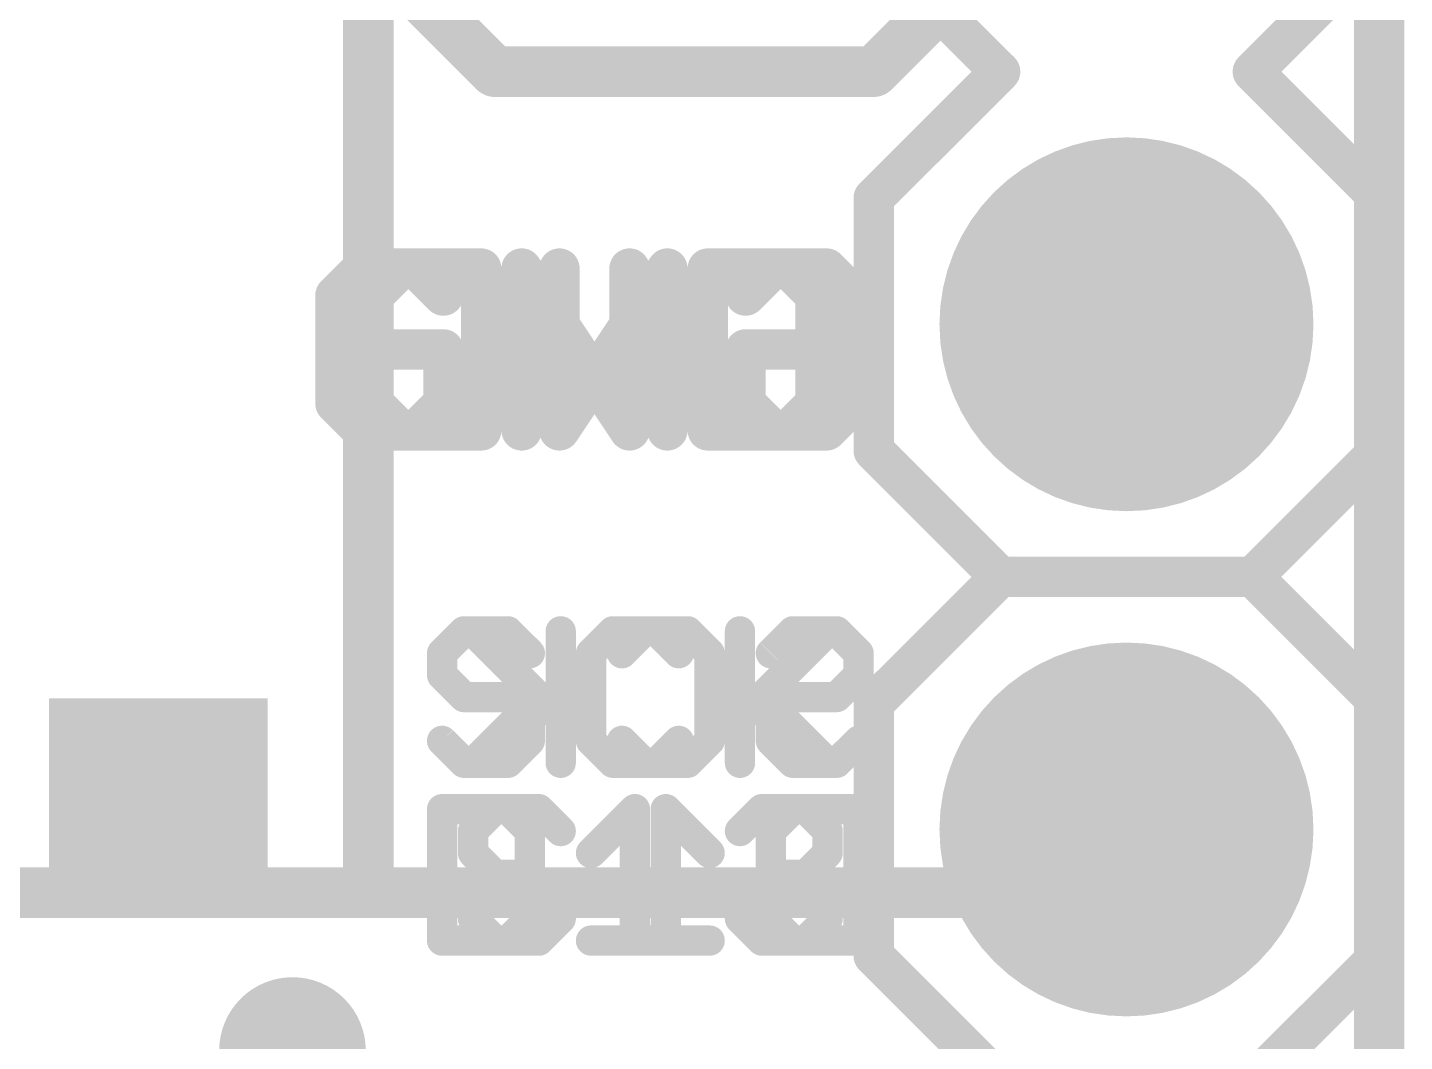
# Model space of a CAD drawing. Extents: x -11.6 to 46, y -5.8 to 74.7.
# Drawn here: x 31.31 to 38.23, y 51 to 56.1 of the extents above; entities that cross this region are included whole.
import ezdxf

# ---------------------------------------------------------------- set-up
doc = ezdxf.new("R2010")
doc.units = 0
for name, color, linetype in [('1', 12, 'CONTINUOUS'), ('16', 132, 'CONTINUOUS'), ('17', 110, 'CONTINUOUS'), ('18', 110, 'CONTINUOUS'), ('20', 53, 'CONTINUOUS'), ('21', 41, 'CONTINUOUS'), ('22', 40, 'CONTINUOUS')]:
    doc.layers.add(name, color=color, linetype=linetype)

# ---------------------------------------------------------------- blocks, each defined once
blk = doc.blocks.new('RECT')
blk.add_solid([(-0.5, -0.5), (0.5, -0.5), (-0.5, 0.5), (0.5, 0.5)])
blk = doc.blocks.new('ROUNDP')
at = {"const_width": 0.5}
blk.add_lwpolyline([(0, -0.25, 1), (0, 0.25, 1), (0, -0.25)], format="xyb", dxfattribs=at)
blk = doc.blocks.new('ROUNDV')
at = {"const_width": 0.5}
blk.add_lwpolyline([(0, -0.25, 1), (0, 0.25, 1), (0, -0.25)], format="xyb", dxfattribs=at)

msp = doc.modelspace()

# ---------------------------------------------------------------- linework, layer by layer
at = {"layer": '1', "const_width": 0.254}
for points in [[(38.1, 63.5), (38.1, 0)], [(35.56, 55.88), (36.83, 57.15)], [(33.02, 56.515), (33.655, 55.88)], [(33.655, 55.88), (35.56, 55.88)]]:
    msp.add_lwpolyline(points, dxfattribs=at)
at = {"layer": '1', "const_width": 0.127}
for points in [[(33.655, 55.9435, 1), (33.655, 55.8165)], [(33.6101, 55.8351, 1), (33.6999, 55.9249)], [(35.5151, 55.9249, 1), (35.6049, 55.8351)], [(35.56, 55.8165, 1), (35.56, 55.9435)]]:
    msp.add_lwpolyline(points, format="xyb", dxfattribs=at)
at = {"layer": '16', "const_width": 0.254}
for points in [[(38.1, 63.5), (38.1, 0)], [(33.02, 58.2613), (33.02, 51.7525)], [(36.5125, 51.7525), (36.83, 52.07)], [(26.5113, 51.7525), (33.02, 51.7525)], [(33.02, 51.7525), (36.5125, 51.7525)]]:
    msp.add_lwpolyline(points, dxfattribs=at)
at = {"layer": '16', "const_width": 0.127}
for points in [[(36.8749, 52.0251, 1), (36.7851, 52.1149)], [(33.02, 51.816, 1), (33.02, 51.689)], [(33.02, 51.689, 1), (33.02, 51.816)], [(36.4676, 51.7974, 1), (36.5574, 51.7076)], [(36.5125, 51.689, 1), (36.5125, 51.816)], [(32.9565, 51.7525, 1), (33.0835, 51.7525)]]:
    msp.add_lwpolyline(points, format="xyb", dxfattribs=at)
at = {"layer": '20', "const_width": 0.2032}
msp.add_lwpolyline([(38.1, 0), (38.1, 63.5)], dxfattribs=at)
at = {"layer": '21'}
for points, const_width in [([(36.195, 55.88), (35.56, 56.515)], 0.2032), ([(38.1, 56.515), (37.465, 55.88)], 0.2032), ([(35.56, 55.245), (36.195, 55.88)], 0.2032), ([(37.465, 55.88), (38.1, 55.245)], 0.2032), ([(35.56, 53.975), (35.56, 55.245)], 0.2032), ([(38.1, 55.245), (38.1, 53.975)], 0.2032), ([(32.9906, 54.8901), (32.855, 54.7545)], 0.2032), ([(33.2618, 54.8901), (32.9906, 54.8901)], 0.2032), ([(33.3974, 54.7545), (33.2618, 54.8901)], 0.2032), ([(33.7906, 54.0766), (33.7906, 54.8901)], 0.2032), ([(33.7906, 54.8901), (34.3329, 54.0766)], 0.2032), ([(34.3329, 54.0766), (34.3329, 54.8901)], 0.2032), ([(34.7261, 54.8901), (34.7261, 54.0766)], 0.2032), ([(35.1328, 54.8901), (34.7261, 54.8901)], 0.2032), ([(35.2684, 54.7545), (35.1328, 54.8901)], 0.2032), ([(32.855, 54.7545), (32.855, 54.2122)], 0.2032), ([(35.2684, 54.2122), (35.2684, 54.7545)], 0.2032), ([(33.3974, 54.4833), (33.1262, 54.4833)], 0.2032), ([(33.3974, 54.2122), (33.3974, 54.4833)], 0.2032), ([(32.855, 54.2122), (32.9906, 54.0766)], 0.2032), ([(33.2618, 54.0766), (33.3974, 54.2122)], 0.2032), ([(35.1328, 54.0766), (35.2684, 54.2122)], 0.2032), ([(32.9906, 54.0766), (33.2618, 54.0766)], 0.2032), ([(34.7261, 54.0766), (35.1328, 54.0766)], 0.2032), ([(35.56, 53.975), (36.195, 53.34)], 0.2032), ([(37.465, 53.34), (38.1, 53.975)], 0.2032), ([(36.195, 53.34), (35.56, 52.705)], 0.2032), ([(37.465, 53.34), (36.195, 53.34)], 0.2032), ([(36.195, 53.34), (37.465, 53.34)], 0.2032), ([(38.1, 52.705), (37.465, 53.34)], 0.2032), ([(33.5011, 53.0662), (33.391, 52.9561)], 0.1524), ([(33.7214, 53.0662), (33.5011, 53.0662)], 0.1524), ([(33.8316, 52.9561), (33.7214, 53.0662)], 0.1524), ([(34.2495, 53.0662), (34.1394, 52.9561)], 0.1524), ([(34.4699, 53.0662), (34.2495, 53.0662)], 0.1524), ([(34.58, 52.9561), (34.4699, 53.0662)], 0.1524), ([(34.8878, 53.0662), (34.8878, 52.4053)], 0.1524), ([(34.8878, 52.6256), (35.3284, 53.0662)], 0.1524), ([(33.391, 52.9561), (33.391, 52.8459)], 0.1524), ([(34.1394, 52.9561), (34.1394, 52.5154)], 0.1524), ([(33.391, 52.8459), (33.5011, 52.7358)], 0.1524), ([(33.5011, 52.7358), (33.7214, 52.7358)], 0.1524), ([(33.7214, 52.7358), (33.8316, 52.6256)], 0.1524), ([(34.9979, 52.7358), (35.3284, 52.4053)], 0.1524), ([(35.56, 51.435), (35.56, 52.705)], 0.2032), ([(38.1, 52.705), (38.1, 51.435)], 0.2032), ([(33.8316, 52.6256), (33.8316, 52.5154)], 0.1524), ([(33.5011, 52.4053), (33.391, 52.5154)], 0.1524), ([(33.8316, 52.5154), (33.7214, 52.4053)], 0.1524), ([(34.1394, 52.5154), (34.2495, 52.4053)], 0.1524), ([(34.4699, 52.4053), (34.58, 52.5154)], 0.1524), ([(33.7214, 52.4053), (33.5011, 52.4053)], 0.1524), ([(34.2495, 52.4053), (34.4699, 52.4053)], 0.1524), ([(33.391, 52.1722), (33.391, 51.5112)], 0.1524), ([(33.7214, 52.1722), (33.391, 52.1722)], 0.1524), ([(33.8316, 52.062), (33.7214, 52.1722)], 0.1524), ([(34.1394, 51.9518), (34.3597, 52.1722)], 0.1524), ([(34.3597, 52.1722), (34.3597, 51.5112)], 0.1524), ([(34.8878, 52.062), (34.9979, 52.1722)], 0.1524), ([(34.9979, 52.1722), (35.2183, 52.1722)], 0.1524), ([(35.2183, 52.1722), (35.3284, 52.062)], 0.1524), ([(33.8316, 51.6214), (33.8316, 52.062)], 0.1524), ([(35.3284, 52.062), (35.3284, 51.9518)], 0.1524), ([(35.3284, 51.9518), (35.2183, 51.8417)], 0.1524), ([(35.2183, 51.8417), (35.1081, 51.8417)], 0.1524), ([(35.2183, 51.8417), (35.3284, 51.7315)], 0.1524), ([(35.3284, 51.7315), (35.3284, 51.6214)], 0.1524), ([(33.7214, 51.5112), (33.8316, 51.6214)], 0.1524), ([(34.9979, 51.5112), (34.8878, 51.6214)], 0.1524), ([(35.3284, 51.6214), (35.2183, 51.5112)], 0.1524), ([(33.391, 51.5112), (33.7214, 51.5112)], 0.1524), ([(34.1394, 51.5112), (34.58, 51.5112)], 0.1524), ([(35.2183, 51.5112), (34.9979, 51.5112)], 0.1524), ([(36.195, 50.8), (35.56, 51.435)], 0.2032), ([(38.1, 51.435), (37.465, 50.8)], 0.2032)]:
    msp.add_lwpolyline(points, dxfattribs=dict(at, const_width=const_width))
for points, const_width in [([(36.2309, 55.8441, 1), (36.1591, 55.9159)], 0.1016), ([(37.5009, 55.9159, 1), (37.4291, 55.8441)], 0.1016), ([(36.1591, 55.8441, 1), (36.2309, 55.9159)], 0.1016), ([(37.4291, 55.9159, 1), (37.5009, 55.8441)], 0.1016), ([(35.6108, 55.245, 1), (35.5092, 55.245)], 0.1016), ([(35.5241, 55.2809, 1), (35.5959, 55.2091)], 0.1016), ([(38.1508, 55.245, 1), (38.0492, 55.245)], 0.1016), ([(38.0641, 55.2091, 1), (38.1359, 55.2809)], 0.1016), ([(32.9906, 54.9409, 1), (32.9906, 54.8393)], 0.1016), ([(33.0265, 54.8542, 1), (32.9547, 54.926)], 0.1016), ([(33.2977, 54.926, 1), (33.2259, 54.8542)], 0.1016), ([(33.2618, 54.8393, 1), (33.2618, 54.9409)], 0.1016), ([(33.8414, 54.8901, 1), (33.7398, 54.8901)], 0.1016), ([(33.8328, 54.9183, 1), (33.7483, 54.8619)], 0.1016), ([(34.3837, 54.8901, 1), (34.2821, 54.8901)], 0.1016), ([(34.7769, 54.8901, 1), (34.6753, 54.8901)], 0.1016), ([(34.7261, 54.9409, 1), (34.7261, 54.8393)], 0.1016), ([(35.1687, 54.926, 1), (35.0969, 54.8542)], 0.1016), ([(35.1328, 54.8393, 1), (35.1328, 54.9409)], 0.1016), ([(32.9058, 54.7545, 1), (32.8042, 54.7545)], 0.1016), ([(32.8191, 54.7904, 1), (32.891, 54.7186)], 0.1016), ([(33.3615, 54.7186, 1), (33.4333, 54.7904)], 0.1016), ([(35.3192, 54.7545, 1), (35.2176, 54.7545)], 0.1016), ([(35.2325, 54.7186, 1), (35.3043, 54.7904)], 0.1016), ([(33.1262, 54.5341, 1), (33.1262, 54.4325)], 0.1016), ([(33.4482, 54.4833, 1), (33.3466, 54.4833)], 0.1016), ([(33.3974, 54.4325, 1), (33.3974, 54.5341)], 0.1016), ([(32.891, 54.2481, 1), (32.8191, 54.1763)], 0.1016), ([(32.8042, 54.2122, 1), (32.9058, 54.2122)], 0.1016), ([(33.3466, 54.2122, 1), (33.4482, 54.2122)], 0.1016), ([(33.4333, 54.1763, 1), (33.3615, 54.2481)], 0.1016), ([(35.2176, 54.2122, 1), (35.3192, 54.2122)], 0.1016), ([(35.3043, 54.1763, 1), (35.2325, 54.2481)], 0.1016), ([(32.9906, 54.1274, 1), (32.9906, 54.0258)], 0.1016), ([(32.9547, 54.0407, 1), (33.0265, 54.1125)], 0.1016), ([(33.2259, 54.1125, 1), (33.2977, 54.0407)], 0.1016), ([(33.2618, 54.0258, 1), (33.2618, 54.1274)], 0.1016), ([(33.7398, 54.0766, 1), (33.8414, 54.0766)], 0.1016), ([(34.2821, 54.0766, 1), (34.3837, 54.0766)], 0.1016), ([(34.2906, 54.0484, 1), (34.3752, 54.1048)], 0.1016), ([(34.7261, 54.1274, 1), (34.7261, 54.0258)], 0.1016), ([(34.6753, 54.0766, 1), (34.7769, 54.0766)], 0.1016), ([(35.0969, 54.1125, 1), (35.1687, 54.0407)], 0.1016), ([(35.1328, 54.0258, 1), (35.1328, 54.1274)], 0.1016), ([(35.5959, 54.0109, 1), (35.5241, 53.9391)], 0.1016), ([(38.1359, 53.9391, 1), (38.0641, 54.0109)], 0.1016), ([(35.5092, 53.975, 1), (35.6108, 53.975)], 0.1016), ([(38.0492, 53.975, 1), (38.1508, 53.975)], 0.1016), ([(36.195, 53.3908, 1), (36.195, 53.2892)], 0.1016), ([(36.195, 53.3908, 1), (36.195, 53.2892)], 0.1016), ([(36.2309, 53.3041, 1), (36.1591, 53.3759)], 0.1016), ([(36.1591, 53.3041, 1), (36.2309, 53.3759)], 0.1016), ([(37.5009, 53.3759, 1), (37.4291, 53.3041)], 0.1016), ([(37.4291, 53.3759, 1), (37.5009, 53.3041)], 0.1016), ([(37.465, 53.2892, 1), (37.465, 53.3908)], 0.1016), ([(37.465, 53.2892, 1), (37.465, 53.3908)], 0.1016), ([(33.5011, 53.1043, 1), (33.5011, 53.0281)], 0.0762), ([(33.5281, 53.0393, 1), (33.4742, 53.0932)], 0.0762), ([(33.7484, 53.0932, 1), (33.6945, 53.0393)], 0.0762), ([(33.7214, 53.0281, 1), (33.7214, 53.1043)], 0.0762), ([(34.2495, 53.1043, 1), (34.2495, 53.0281)], 0.0762), ([(34.2765, 53.0393, 1), (34.2226, 53.0932)], 0.0762), ([(34.4968, 53.0932, 1), (34.4429, 53.0393)], 0.0762), ([(34.4699, 53.0281, 1), (34.4699, 53.1043)], 0.0762), ([(34.9259, 53.0662, 1), (34.8497, 53.0662)], 0.0762), ([(35.3554, 53.0393, 1), (35.3015, 53.0932)], 0.0762), ([(33.364, 52.983, 1), (33.4179, 52.9291)], 0.0762), ([(33.4291, 52.9561, 1), (33.3529, 52.9561)], 0.0762), ([(33.8047, 52.9291, 1), (33.8585, 52.983)], 0.0762), ([(34.1124, 52.983, 1), (34.1663, 52.9291)], 0.0762), ([(34.1775, 52.9561, 1), (34.1013, 52.9561)], 0.0762), ([(34.5531, 52.9291, 1), (34.607, 52.983)], 0.0762), ([(33.4179, 52.8729, 1), (33.364, 52.819)], 0.0762), ([(33.3529, 52.8459, 1), (33.4291, 52.8459)], 0.0762), ([(33.5011, 52.7739, 1), (33.5011, 52.6977)], 0.0762), ([(33.4742, 52.7088, 1), (33.5281, 52.7627)], 0.0762), ([(33.7484, 52.7627, 1), (33.6945, 52.7088)], 0.0762), ([(33.7214, 52.6977, 1), (33.7214, 52.7739)], 0.0762), ([(35.0249, 52.7627, 1), (34.971, 52.7088)], 0.0762), ([(35.6108, 52.705, 1), (35.5092, 52.705)], 0.1016), ([(38.1508, 52.705, 1), (38.0492, 52.705)], 0.1016), ([(35.5241, 52.7409, 1), (35.5959, 52.6691)], 0.1016), ([(38.0641, 52.6691, 1), (38.1359, 52.7409)], 0.1016), ([(33.8697, 52.6256, 1), (33.7935, 52.6256)], 0.0762), ([(33.8047, 52.5987, 1), (33.8585, 52.6525)], 0.0762), ([(34.8608, 52.6525, 1), (34.9147, 52.5987)], 0.0762), ([(33.4179, 52.5424, 1), (33.364, 52.4885)], 0.0762), ([(33.8585, 52.4885, 1), (33.8047, 52.5424)], 0.0762), ([(34.1663, 52.5424, 1), (34.1124, 52.4885)], 0.0762), ([(34.607, 52.4885, 1), (34.5531, 52.5424)], 0.0762), ([(33.7935, 52.5154, 1), (33.8697, 52.5154)], 0.0762), ([(34.1013, 52.5154, 1), (34.1775, 52.5154)], 0.0762), ([(33.5011, 52.4434, 1), (33.5011, 52.3672)], 0.0762), ([(33.4742, 52.3783, 1), (33.5281, 52.4322)], 0.0762), ([(33.6945, 52.4322, 1), (33.7484, 52.3783)], 0.0762), ([(33.7214, 52.3672, 1), (33.7214, 52.4434)], 0.0762), ([(34.2495, 52.4434, 1), (34.2495, 52.3672)], 0.0762), ([(34.2226, 52.3783, 1), (34.2765, 52.4322)], 0.0762), ([(34.4429, 52.4322, 1), (34.4968, 52.3783)], 0.0762), ([(34.4699, 52.3672, 1), (34.4699, 52.4434)], 0.0762), ([(35.3015, 52.3783, 1), (35.3554, 52.4322)], 0.0762), ([(34.8497, 52.4053, 1), (34.9259, 52.4053)], 0.0762), ([(33.4291, 52.1722, 1), (33.3529, 52.1722)], 0.0762), ([(33.391, 52.2103, 1), (33.391, 52.1341)], 0.0762), ([(33.7484, 52.1991, 1), (33.6945, 52.1452)], 0.0762), ([(33.7214, 52.1341, 1), (33.7214, 52.2103)], 0.0762), ([(34.3978, 52.1722, 1), (34.3216, 52.1722)], 0.0762), ([(34.3866, 52.1452, 1), (34.3327, 52.1991)], 0.0762), ([(34.9979, 52.2103, 1), (34.9979, 52.1341)], 0.0762), ([(35.0249, 52.1452, 1), (34.971, 52.1991)], 0.0762), ([(35.2452, 52.1991, 1), (35.1913, 52.1452)], 0.0762), ([(35.2183, 52.1341, 1), (35.2183, 52.2103)], 0.0762), ([(33.8697, 52.062, 1), (33.7935, 52.062)], 0.0762), ([(33.8047, 52.0351, 1), (33.8585, 52.0889)], 0.0762), ([(34.8608, 52.0889, 1), (34.9147, 52.0351)], 0.0762), ([(35.3665, 52.062, 1), (35.2903, 52.062)], 0.0762), ([(35.3015, 52.0351, 1), (35.3554, 52.0889)], 0.0762), ([(34.1124, 51.9788, 1), (34.1663, 51.9249)], 0.0762), ([(35.2903, 51.9518, 1), (35.3665, 51.9518)], 0.0762), ([(35.3554, 51.9249, 1), (35.3015, 51.9788)], 0.0762), ([(35.1081, 51.8798, 1), (35.1081, 51.8036)], 0.0762), ([(35.2452, 51.8686, 1), (35.1913, 51.8147)], 0.0762), ([(35.1913, 51.8686, 1), (35.2452, 51.8147)], 0.0762), ([(35.2183, 51.8036, 1), (35.2183, 51.8798)], 0.0762), ([(35.3665, 51.7315, 1), (35.2903, 51.7315)], 0.0762), ([(35.3015, 51.7046, 1), (35.3554, 51.7585)], 0.0762), ([(33.8585, 51.5944, 1), (33.8047, 51.6483)], 0.0762), ([(34.9147, 51.6483, 1), (34.8608, 51.5944)], 0.0762), ([(35.3554, 51.5944, 1), (35.3015, 51.6483)], 0.0762), ([(33.7935, 51.6214, 1), (33.8697, 51.6214)], 0.0762), ([(35.2903, 51.6214, 1), (35.3665, 51.6214)], 0.0762), ([(33.391, 51.5493, 1), (33.391, 51.4731)], 0.0762), ([(33.3529, 51.5112, 1), (33.4291, 51.5112)], 0.0762), ([(33.6945, 51.5381, 1), (33.7484, 51.4843)], 0.0762), ([(33.7214, 51.4731, 1), (33.7214, 51.5493)], 0.0762), ([(34.1394, 51.5493, 1), (34.1394, 51.4731)], 0.0762), ([(34.3216, 51.5112, 1), (34.3978, 51.5112)], 0.0762), ([(34.58, 51.4731, 1), (34.58, 51.5493)], 0.0762), ([(34.9979, 51.5493, 1), (34.9979, 51.4731)], 0.0762), ([(34.971, 51.4843, 1), (35.0249, 51.5381)], 0.0762), ([(35.1913, 51.5381, 1), (35.2452, 51.4843)], 0.0762), ([(35.2183, 51.4731, 1), (35.2183, 51.5493)], 0.0762), ([(35.5959, 51.4709, 1), (35.5241, 51.3991)], 0.1016), ([(35.5092, 51.435, 1), (35.6108, 51.435)], 0.1016), ([(38.0492, 51.435, 1), (38.1508, 51.435)], 0.1016), ([(38.1359, 51.3991, 1), (38.0641, 51.4709)], 0.1016)]:
    msp.add_lwpolyline(points, format="xyb", dxfattribs=dict(at, const_width=const_width))
at = {"layer": '22'}
for points, const_width in [([(33.045, 54.7545), (33.1806, 54.8901)], 0.2032), ([(33.1806, 54.8901), (33.5874, 54.8901)], 0.2032), ([(33.5874, 54.8901), (33.5874, 54.0766)], 0.2032), ([(34.5229, 54.8901), (33.9806, 54.0766)], 0.2032), ([(33.9806, 54.0766), (33.9806, 54.8901)], 0.2032), ([(34.5229, 54.0766), (34.5229, 54.8901)], 0.2032), ([(34.9161, 54.7545), (35.0517, 54.8901)], 0.2032), ([(35.0517, 54.8901), (35.3228, 54.8901)], 0.2032), ([(35.3228, 54.8901), (35.4584, 54.7545)], 0.2032), ([(33.045, 54.2122), (33.045, 54.7545)], 0.2032), ([(35.4584, 54.7545), (35.4584, 54.2122)], 0.2032), ([(34.9161, 54.2122), (34.9161, 54.4833)], 0.2032), ([(34.9161, 54.4833), (35.1872, 54.4833)], 0.2032), ([(33.1806, 54.0766), (33.045, 54.2122)], 0.2032), ([(35.0517, 54.0766), (34.9161, 54.2122)], 0.2032), ([(35.4584, 54.2122), (35.3228, 54.0766)], 0.2032), ([(33.5874, 54.0766), (33.1806, 54.0766)], 0.2032), ([(35.3228, 54.0766), (35.0517, 54.0766)], 0.2032), ([(33.987, 52.6256), (33.5463, 53.0662)], 0.1524), ([(33.987, 53.0662), (33.987, 52.4053)], 0.1524), ([(34.2947, 52.9561), (34.4049, 53.0662)], 0.1524), ([(34.4049, 53.0662), (34.6252, 53.0662)], 0.1524), ([(34.6252, 53.0662), (34.7354, 52.9561)], 0.1524), ([(35.0432, 52.9561), (35.1533, 53.0662)], 0.1524), ([(35.1533, 53.0662), (35.3736, 53.0662)], 0.1524), ([(35.3736, 53.0662), (35.4838, 52.9561)], 0.1524), ([(34.7354, 52.9561), (34.7354, 52.5154)], 0.1524), ([(35.4838, 52.9561), (35.4838, 52.8459)], 0.1524), ([(35.4838, 52.8459), (35.3736, 52.7358)], 0.1524), ([(33.8768, 52.7358), (33.5463, 52.4053)], 0.1524), ([(35.1533, 52.7358), (35.0432, 52.6256)], 0.1524), ([(35.3736, 52.7358), (35.1533, 52.7358)], 0.1524), ([(35.0432, 52.6256), (35.0432, 52.5154)], 0.1524), ([(34.4049, 52.4053), (34.2947, 52.5154)], 0.1524), ([(34.7354, 52.5154), (34.6252, 52.4053)], 0.1524), ([(35.0432, 52.5154), (35.1533, 52.4053)], 0.1524), ([(35.3736, 52.4053), (35.4838, 52.5154)], 0.1524), ([(34.6252, 52.4053), (34.4049, 52.4053)], 0.1524), ([(35.1533, 52.4053), (35.3736, 52.4053)], 0.1524), ([(33.6565, 52.1722), (33.5463, 52.062)], 0.1524), ([(33.8768, 52.1722), (33.6565, 52.1722)], 0.1524), ([(33.987, 52.062), (33.8768, 52.1722)], 0.1524), ([(34.7354, 51.9518), (34.5151, 52.1722)], 0.1524), ([(34.5151, 52.1722), (34.5151, 51.5112)], 0.1524), ([(35.0432, 52.062), (35.1533, 52.1722)], 0.1524), ([(35.1533, 52.1722), (35.4838, 52.1722)], 0.1524), ([(35.4838, 52.1722), (35.4838, 51.5112)], 0.1524), ([(33.5463, 52.062), (33.5463, 51.9518)], 0.1524), ([(35.0432, 51.6214), (35.0432, 52.062)], 0.1524), ([(33.5463, 51.9518), (33.6565, 51.8417)], 0.1524), ([(33.6565, 51.8417), (33.5463, 51.7315)], 0.1524), ([(33.6565, 51.8417), (33.7666, 51.8417)], 0.1524), ([(33.5463, 51.7315), (33.5463, 51.6214)], 0.1524), ([(33.5463, 51.6214), (33.6565, 51.5112)], 0.1524), ([(33.8768, 51.5112), (33.987, 51.6214)], 0.1524), ([(35.1533, 51.5112), (35.0432, 51.6214)], 0.1524), ([(33.6565, 51.5112), (33.8768, 51.5112)], 0.1524), ([(34.7354, 51.5112), (34.2947, 51.5112)], 0.1524), ([(35.4838, 51.5112), (35.1533, 51.5112)], 0.1524)]:
    msp.add_lwpolyline(points, dxfattribs=dict(at, const_width=const_width))
for points, const_width in [([(33.1806, 54.9409, 1), (33.1806, 54.8393)], 0.1016), ([(33.2165, 54.8542, 1), (33.1447, 54.926)], 0.1016), ([(33.6382, 54.8901, 1), (33.5366, 54.8901)], 0.1016), ([(33.5874, 54.8393, 1), (33.5874, 54.9409)], 0.1016), ([(34.0314, 54.8901, 1), (33.9298, 54.8901)], 0.1016), ([(34.5737, 54.8901, 1), (34.4721, 54.8901)], 0.1016), ([(34.5651, 54.8619, 1), (34.4806, 54.9183)], 0.1016), ([(35.0517, 54.9409, 1), (35.0517, 54.8393)], 0.1016), ([(35.0876, 54.8542, 1), (35.0157, 54.926)], 0.1016), ([(35.3587, 54.926, 1), (35.2869, 54.8542)], 0.1016), ([(35.3228, 54.8393, 1), (35.3228, 54.9409)], 0.1016), ([(33.0958, 54.7545, 1), (32.9942, 54.7545)], 0.1016), ([(33.0091, 54.7904, 1), (33.081, 54.7186)], 0.1016), ([(34.8802, 54.7904, 1), (34.952, 54.7186)], 0.1016), ([(35.5092, 54.7545, 1), (35.4076, 54.7545)], 0.1016), ([(35.4225, 54.7186, 1), (35.4943, 54.7904)], 0.1016), ([(34.9669, 54.4833, 1), (34.8653, 54.4833)], 0.1016), ([(34.9161, 54.5341, 1), (34.9161, 54.4325)], 0.1016), ([(35.1872, 54.4325, 1), (35.1872, 54.5341)], 0.1016), ([(33.081, 54.2481, 1), (33.0091, 54.1763)], 0.1016), ([(32.9942, 54.2122, 1), (33.0958, 54.2122)], 0.1016), ([(34.952, 54.2481, 1), (34.8802, 54.1763)], 0.1016), ([(34.8653, 54.2122, 1), (34.9669, 54.2122)], 0.1016), ([(35.4076, 54.2122, 1), (35.5092, 54.2122)], 0.1016), ([(35.4943, 54.1763, 1), (35.4225, 54.2481)], 0.1016), ([(33.1806, 54.1274, 1), (33.1806, 54.0258)], 0.1016), ([(33.1447, 54.0407, 1), (33.2165, 54.1125)], 0.1016), ([(33.5366, 54.0766, 1), (33.6382, 54.0766)], 0.1016), ([(33.5874, 54.0258, 1), (33.5874, 54.1274)], 0.1016), ([(33.9383, 54.1048, 1), (34.0228, 54.0484)], 0.1016), ([(33.9298, 54.0766, 1), (34.0314, 54.0766)], 0.1016), ([(34.4721, 54.0766, 1), (34.5737, 54.0766)], 0.1016), ([(35.0517, 54.1274, 1), (35.0517, 54.0258)], 0.1016), ([(35.0157, 54.0407, 1), (35.0876, 54.1125)], 0.1016), ([(35.2869, 54.1125, 1), (35.3587, 54.0407)], 0.1016), ([(35.3228, 54.0258, 1), (35.3228, 54.1274)], 0.1016), ([(33.5733, 53.0932, 1), (33.5194, 53.0393)], 0.0762), ([(34.0251, 53.0662, 1), (33.9489, 53.0662)], 0.0762), ([(34.4049, 53.1043, 1), (34.4049, 53.0281)], 0.0762), ([(34.4318, 53.0393, 1), (34.378, 53.0932)], 0.0762), ([(34.6522, 53.0932, 1), (34.5983, 53.0393)], 0.0762), ([(34.6252, 53.0281, 1), (34.6252, 53.1043)], 0.0762), ([(35.1533, 53.1043, 1), (35.1533, 53.0281)], 0.0762), ([(35.1803, 53.0393, 1), (35.1264, 53.0932)], 0.0762), ([(35.4006, 53.0932, 1), (35.3467, 53.0393)], 0.0762), ([(35.3736, 53.0281, 1), (35.3736, 53.1043)], 0.0762), ([(34.2678, 52.983, 1), (34.3217, 52.9291)], 0.0762), ([(34.7735, 52.9561, 1), (34.6973, 52.9561)], 0.0762), ([(34.7084, 52.9291, 1), (34.7623, 52.983)], 0.0762), ([(35.0162, 52.983, 1), (35.0701, 52.9291)], 0.0762), ([(35.5219, 52.9561, 1), (35.4457, 52.9561)], 0.0762), ([(35.4569, 52.9291, 1), (35.5107, 52.983)], 0.0762), ([(35.4457, 52.8459, 1), (35.5219, 52.8459)], 0.0762), ([(35.5107, 52.819, 1), (35.4569, 52.8729)], 0.0762), ([(33.9038, 52.7088, 1), (33.8499, 52.7627)], 0.0762), ([(35.1533, 52.7739, 1), (35.1533, 52.6977)], 0.0762), ([(35.1803, 52.7088, 1), (35.1264, 52.7627)], 0.0762), ([(35.3467, 52.7627, 1), (35.4006, 52.7088)], 0.0762), ([(35.3736, 52.6977, 1), (35.3736, 52.7739)], 0.0762), ([(33.96, 52.5987, 1), (34.0139, 52.6525)], 0.0762), ([(35.0813, 52.6256, 1), (35.0051, 52.6256)], 0.0762), ([(35.0162, 52.6525, 1), (35.0701, 52.5987)], 0.0762), ([(34.3217, 52.5424, 1), (34.2678, 52.4885)], 0.0762), ([(34.7623, 52.4885, 1), (34.7084, 52.5424)], 0.0762), ([(35.0701, 52.5424, 1), (35.0162, 52.4885)], 0.0762), ([(35.5107, 52.4885, 1), (35.4569, 52.5424)], 0.0762), ([(34.6973, 52.5154, 1), (34.7735, 52.5154)], 0.0762), ([(35.0051, 52.5154, 1), (35.0813, 52.5154)], 0.0762), ([(33.5194, 52.4322, 1), (33.5733, 52.3783)], 0.0762), ([(34.4049, 52.4434, 1), (34.4049, 52.3672)], 0.0762), ([(34.378, 52.3783, 1), (34.4318, 52.4322)], 0.0762), ([(34.5983, 52.4322, 1), (34.6522, 52.3783)], 0.0762), ([(34.6252, 52.3672, 1), (34.6252, 52.4434)], 0.0762), ([(35.1533, 52.4434, 1), (35.1533, 52.3672)], 0.0762), ([(35.1264, 52.3783, 1), (35.1803, 52.4322)], 0.0762), ([(35.3467, 52.4322, 1), (35.4006, 52.3783)], 0.0762), ([(35.3736, 52.3672, 1), (35.3736, 52.4434)], 0.0762), ([(33.9489, 52.4053, 1), (34.0251, 52.4053)], 0.0762), ([(33.6565, 52.2103, 1), (33.6565, 52.1341)], 0.0762), ([(33.6834, 52.1452, 1), (33.6295, 52.1991)], 0.0762), ([(33.9038, 52.1991, 1), (33.8499, 52.1452)], 0.0762), ([(33.8768, 52.1341, 1), (33.8768, 52.2103)], 0.0762), ([(34.542, 52.1991, 1), (34.4881, 52.1452)], 0.0762), ([(34.5532, 52.1722, 1), (34.477, 52.1722)], 0.0762), ([(35.1533, 52.2103, 1), (35.1533, 52.1341)], 0.0762), ([(35.1803, 52.1452, 1), (35.1264, 52.1991)], 0.0762), ([(35.5219, 52.1722, 1), (35.4457, 52.1722)], 0.0762), ([(35.4838, 52.1341, 1), (35.4838, 52.2103)], 0.0762), ([(33.5844, 52.062, 1), (33.5082, 52.062)], 0.0762), ([(33.5194, 52.0889, 1), (33.5733, 52.0351)], 0.0762), ([(33.96, 52.0351, 1), (34.0139, 52.0889)], 0.0762), ([(35.0813, 52.062, 1), (35.0051, 52.062)], 0.0762), ([(35.0162, 52.0889, 1), (35.0701, 52.0351)], 0.0762), ([(33.5733, 51.9788, 1), (33.5194, 51.9249)], 0.0762), ([(33.5082, 51.9518, 1), (33.5844, 51.9518)], 0.0762), ([(34.7084, 51.9249, 1), (34.7623, 51.9788)], 0.0762), ([(33.6565, 51.8798, 1), (33.6565, 51.8036)], 0.0762), ([(33.6834, 51.8147, 1), (33.6295, 51.8686)], 0.0762), ([(33.6295, 51.8147, 1), (33.6834, 51.8686)], 0.0762), ([(33.7666, 51.8036, 1), (33.7666, 51.8798)], 0.0762), ([(33.5844, 51.7315, 1), (33.5082, 51.7315)], 0.0762), ([(33.5194, 51.7585, 1), (33.5733, 51.7046)], 0.0762), ([(33.5733, 51.6483, 1), (33.5194, 51.5944)], 0.0762), ([(34.0139, 51.5944, 1), (33.96, 51.6483)], 0.0762), ([(35.0701, 51.6483, 1), (35.0162, 51.5944)], 0.0762), ([(33.5082, 51.6214, 1), (33.5844, 51.6214)], 0.0762), ([(35.0051, 51.6214, 1), (35.0813, 51.6214)], 0.0762), ([(33.6565, 51.5493, 1), (33.6565, 51.4731)], 0.0762), ([(33.6295, 51.4843, 1), (33.6834, 51.5381)], 0.0762), ([(33.8499, 51.5381, 1), (33.9038, 51.4843)], 0.0762), ([(33.8768, 51.4731, 1), (33.8768, 51.5493)], 0.0762), ([(34.2947, 51.5493, 1), (34.2947, 51.4731)], 0.0762), ([(34.477, 51.5112, 1), (34.5532, 51.5112)], 0.0762), ([(34.7354, 51.4731, 1), (34.7354, 51.5493)], 0.0762), ([(35.1533, 51.5493, 1), (35.1533, 51.4731)], 0.0762), ([(35.1264, 51.4843, 1), (35.1803, 51.5381)], 0.0762), ([(35.4457, 51.5112, 1), (35.5219, 51.5112)], 0.0762), ([(35.4838, 51.4731, 1), (35.4838, 51.5493)], 0.0762)]:
    msp.add_lwpolyline(points, format="xyb", dxfattribs=dict(at, const_width=const_width))

# ---------------------------------------------------------------- block references
at = {"layer": '1', "xscale": 1.1}
msp.add_blockref('RECT', (31.965, 52.2288), dxfattribs=at)
at = {"layer": '17', "xscale": 1.8796, "yscale": 1.8796, "rotation": 180}
msp.add_blockref('ROUNDP', (36.83, 54.61), dxfattribs=at)
msp.add_blockref('ROUNDP', (36.83, 54.61), dxfattribs=at)
at = {"layer": '17', "xscale": 1.8796, "yscale": 1.8796}
msp.add_blockref('ROUNDP', (36.83, 52.07), dxfattribs=at)
msp.add_blockref('ROUNDP', (36.83, 52.07), dxfattribs=at)
at = {"layer": '18', "xscale": 0.7366, "yscale": 0.7366}
msp.add_blockref('ROUNDV', (32.639, 50.9588), dxfattribs=at)
msp.add_blockref('ROUNDV', (32.639, 50.9588), dxfattribs=at)

doc.saveas('drawing.dxf')
